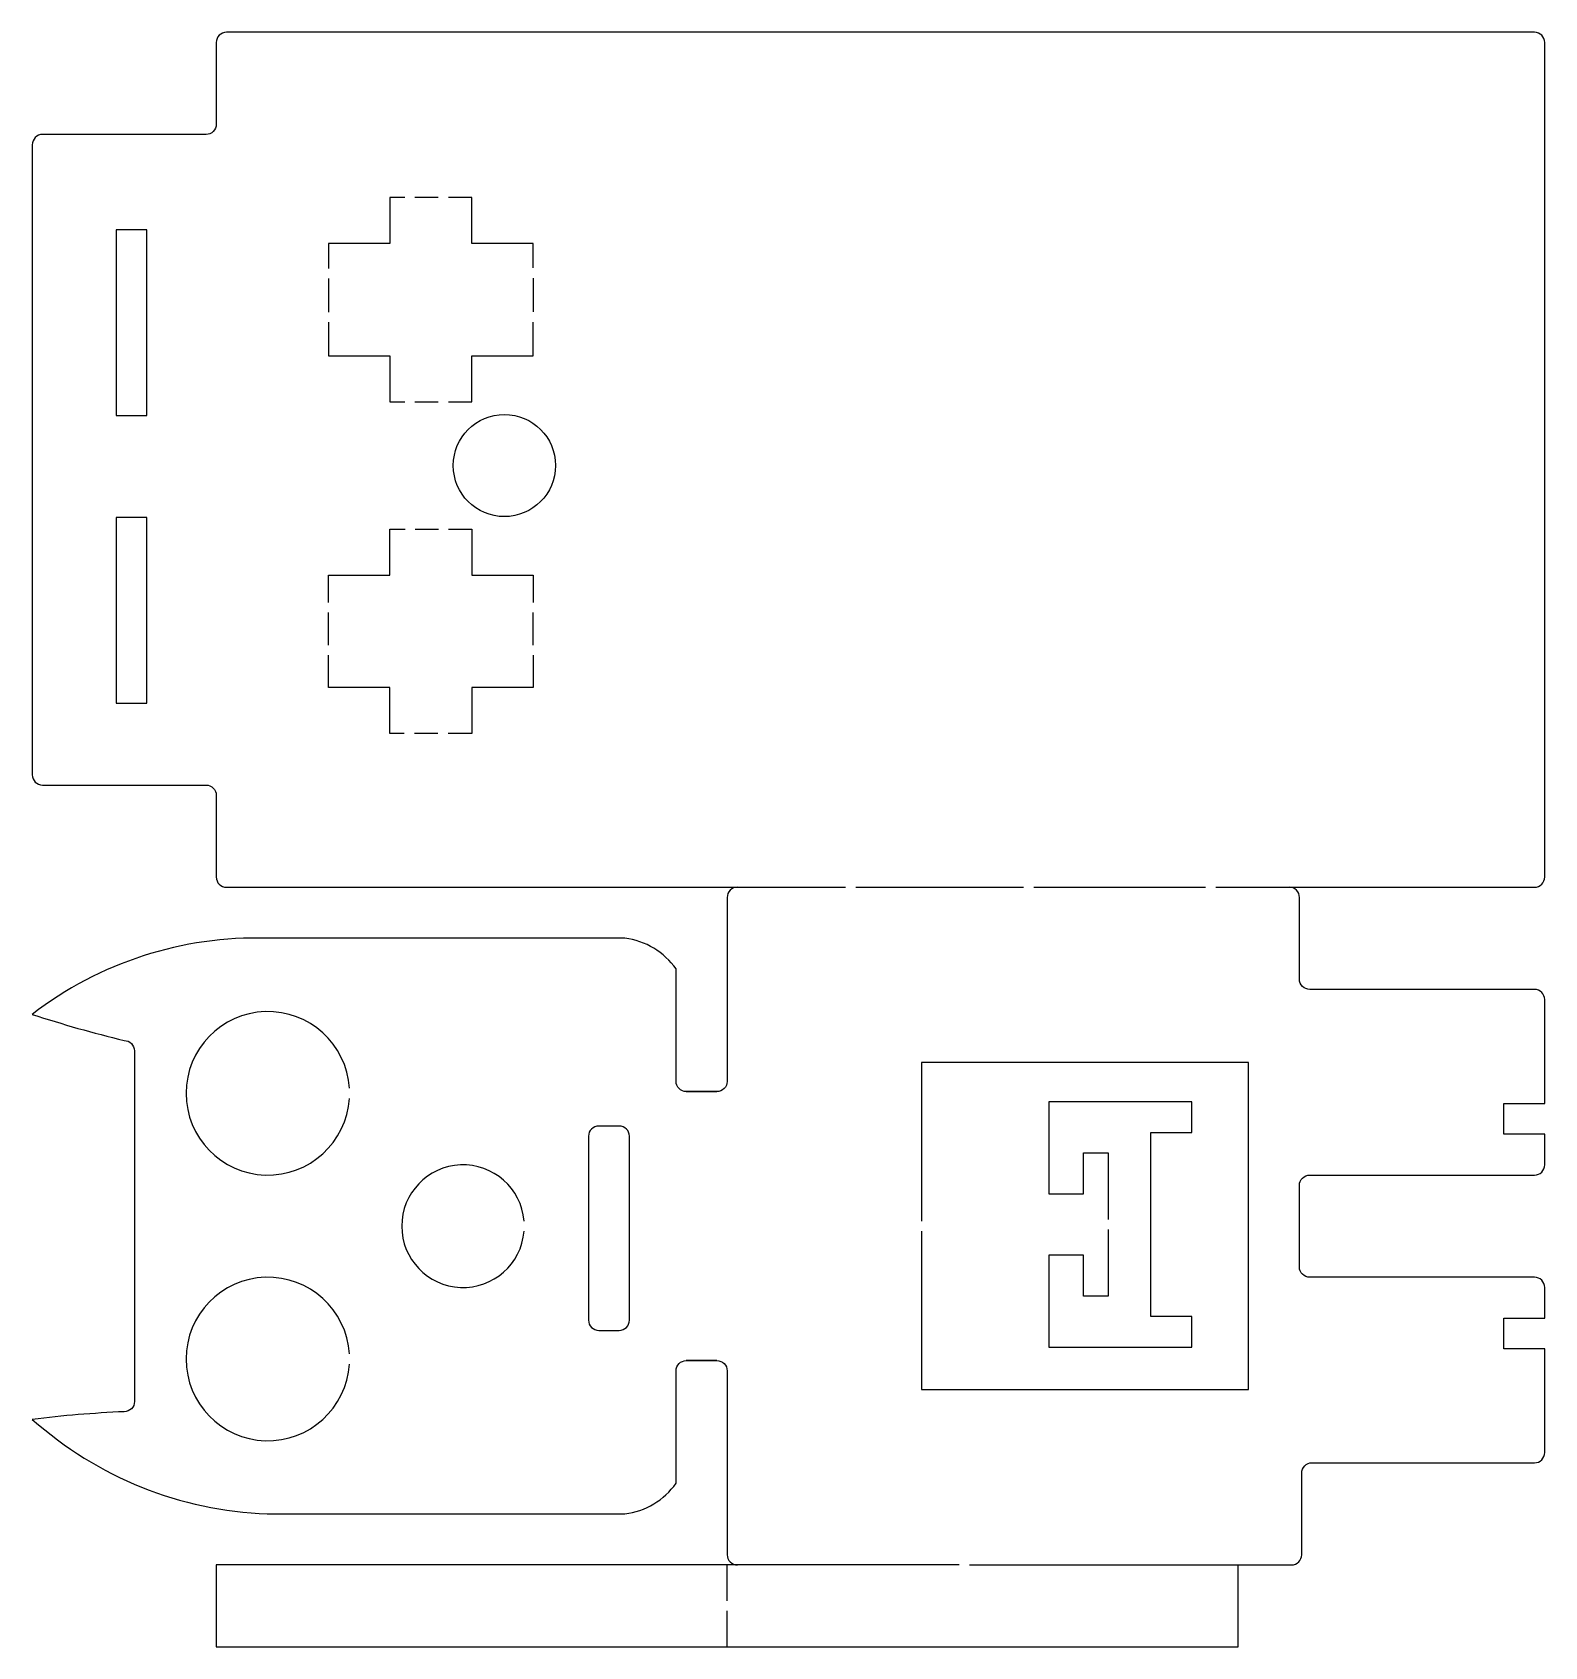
# Model space of a CAD drawing. Header units: millimetres. Extents: x 1 to 149, y 1 to 159.
import ezdxf

# ---------------------------------------------------------------- set-up
doc = ezdxf.new("R2010")
doc.units = ezdxf.units.MM
doc.layers.add('Corte exterior', color=1, linetype='Continuous', true_color=0xff0000)

msp = doc.modelspace()

# ---------------------------------------------------------------- linework, layer by layer
at = {"layer": 'Corte exterior'}
for p, q in [((40.72, 142.84), (38.45, 142.84)), ((30, 134.89), (30, 131.62)), ((50, 134.95), (50, 131.64)), ((38.45, 122.84), (40.72, 122.84)), ((38.48, 110.36), (40.74, 110.36)), ((30, 99.03), (30, 102.2)), ((50, 99.03), (50, 102.2)), ((40.69, 90.36), (38.39, 90.36)), ((81.59, 75.33), (98, 75.33)), ((99, 75.33), (115.81, 75.33)), ((69, 5.5), (69, 9)), ((69, 1), (69, 4.5))]:
    msp.add_line(p, q, dxfattribs=at)
for points in [[(116.81, 75.33), (148, 75.33, 0.414214), (149, 76.33), (149, 158, 0.414214), (148, 159), (20, 159, 0.414214), (19, 158), (19, 150, -0.414214), (18, 149), (2, 149, 0.414214), (1, 148), (1, 86.33, 0.414214), (2, 85.33), (18, 85.33, -0.414214), (19, 84.33), (19, 76.33, 0.414214), (20, 75.33), (80.59, 75.33)], [(70, 75.33, 0.414214), (69, 74.33), (69, 56.33, -0.414214), (68, 55.33), (65, 55.33), (68, 55.33)], [(92.7, 9), (124.22, 9, 0.414214), (125.22, 10), (125.22, 18, -0.414214), (126.22, 19), (148, 19, 0.414214), (149, 20), (149, 30.16), (145, 30.16), (145, 33.16), (149, 33.16), (149, 36.16, 0.414214), (148, 37.16), (126, 37.16, -0.414214), (125, 38.16), (125, 46.16, -0.414214), (126, 47.16), (148, 47.16, 0.414214), (149, 48.16), (149, 51.16), (145, 51.16), (145, 54.16), (149, 54.16), (149, 64.33, 0.414214), (148, 65.33), (126, 65.33, -0.414214), (125, 66.33), (125, 74.33, 0.414214), (124, 75.33)], [(65, 55.33, -0.414214), (64, 56.33), (64, 67.33, 0.211253), (59, 70.33), (24, 70.33, 0.174518), (1, 62.88, 0.019106), (9.99, 60.33, -0.414214), (10.99, 59.33), (11, 25, -0.414214), (10, 24, 0.019136), (1, 23.25, 0.174518), (24, 14), (59, 14, 0.211253), (64, 17), (64, 28, -0.414214), (65, 29), (68, 29), (65, 29)], [(68, 29, -0.414214), (69, 28), (69, 10, 0.414214), (70, 9)]]:
    msp.add_lwpolyline(points, format="xyb", dxfattribs=at)
for points in [[(37.45, 142.84), (36, 142.84), (36, 138.34), (30, 138.34), (30, 135.89)], [(50, 135.95), (50, 138.34), (44, 138.34), (44, 142.84), (41.72, 142.84)], [(30, 130.62), (30, 127.34), (36, 127.34), (36, 122.84), (37.45, 122.84)], [(41.72, 122.84), (44, 122.84), (44, 127.34), (50, 127.34), (50, 130.64)], [(30, 103.2), (30, 105.86), (36, 105.86), (36, 110.36), (37.48, 110.36)], [(41.74, 110.36), (44, 110.36), (44, 105.86), (50, 105.86), (50, 103.2)], [(37.39, 90.36), (36, 90.36), (36, 94.86), (30, 94.86), (30, 98.03)], [(50, 98.03), (50, 94.86), (44, 94.86), (44, 90.36), (41.69, 90.36)], [(88, 41.66), (88, 26.16), (120, 26.16), (120, 58.16), (88, 58.16), (88, 42.66)], [(106.28, 41.82), (106.28, 35.32), (103.88, 35.32), (103.88, 39.32), (100.47, 39.32), (100.47, 30.32), (114.47, 30.32), (114.47, 33.32), (110.47, 33.32), (110.47, 51.32), (114.47, 51.32), (114.47, 54.32), (100.47, 54.32), (100.47, 45.31), (103.88, 45.31), (103.88, 49.32), (106.28, 49.32), (106.28, 42.82)], [(91.7, 9), (19, 9), (19, 1), (119, 1), (119, 9)]]:
    msp.add_lwpolyline(points, dxfattribs=at)
for points in [[(9.2, 121.5), (12.2, 121.5), (12.2, 139.66), (9.2, 139.66)], [(12.2, 111.5), (9.2, 111.5), (9.2, 93.34), (12.2, 93.34)]]:
    msp.add_lwpolyline(points, close=True, dxfattribs=at)
msp.add_lwpolyline([(59.43, 32.96), (59.43, 50.96, 0.414214), (58.43, 51.96), (56.43, 51.96, 0.414214), (55.43, 50.96), (55.43, 32.96, 0.414214), (56.43, 31.96), (58.43, 31.96, 0.414214)], format="xyb", close=True, dxfattribs=at)
msp.add_circle((47.2, 116.6), 5, dxfattribs=at)
for centre, radius, start, end in [((24.05, 55.16), 8, 3.581, 356.419), ((43.15, 42.16), 6, 4.7746, 355.2254), ((24.05, 29.16), 8, 3.581, 356.419)]:
    msp.add_arc(centre, radius, start, end, dxfattribs=at)

doc.saveas('drawing.dxf')
